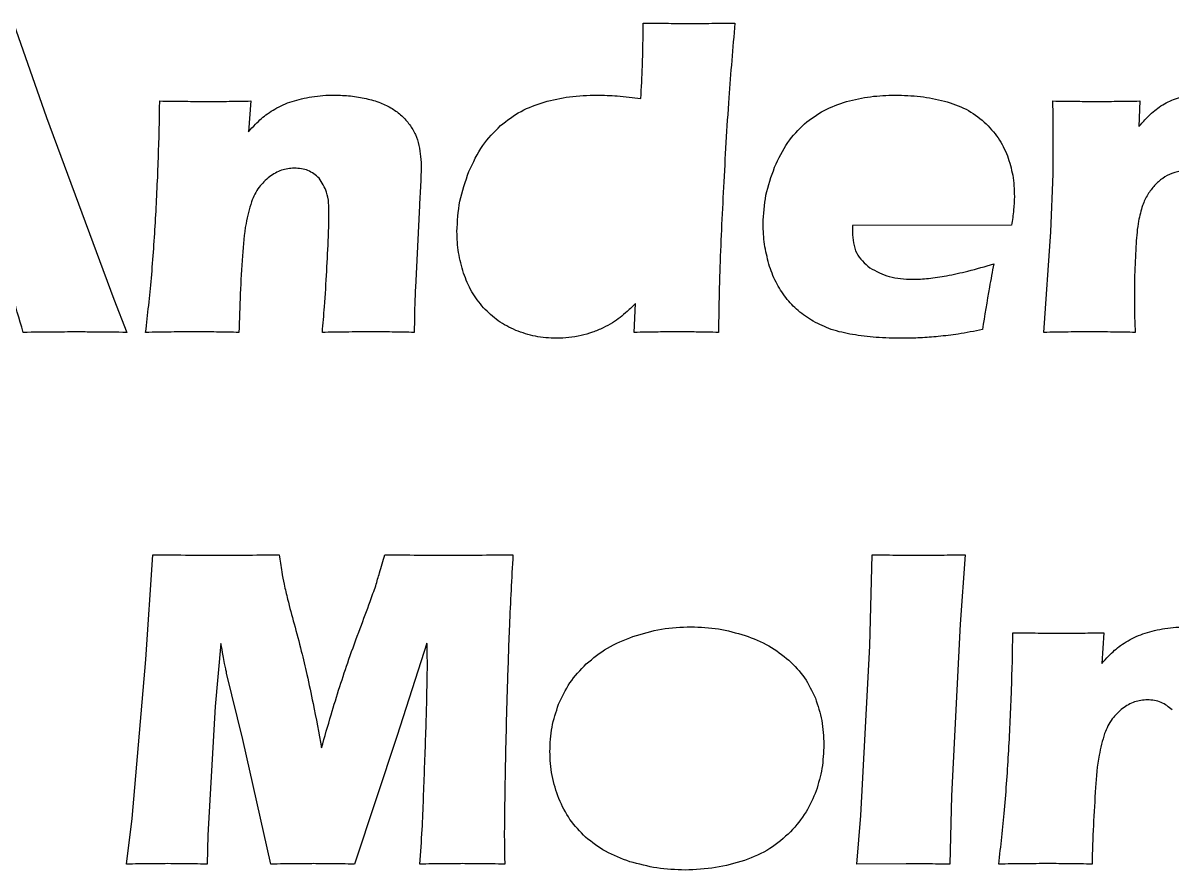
# Model space of a CAD drawing. Header units: millimetres. Extents: x -117 to 117, y -133 to 133.
# Drawn here: x -1.58 to 9.57, y 88.67 to 96.88 of the extents above; entities that cross this region are included whole.
import ezdxf

# ---------------------------------------------------------------- set-up
doc = ezdxf.new("R2010")
doc.units = ezdxf.units.MM
doc.layers.get('0').update_dxf_attribs({"linetype": 'CONTINUOUS'})

msp = doc.modelspace()

# ---------------------------------------------------------------- linework, layer by layer
for p, q in [((-1.671, 96.88), (-1.35, 95.964)), ((0.632, 96.124), (0.61, 95.825)), ((9.254, 96.124), (9.245, 95.876)), ((-1.35, 95.964), (-0.698, 94.201)), ((8.392, 94.856), (8.414, 95.417)), ((2.267, 95.111), (2.229, 94.316)), ((8.01, 94.92), (6.469, 94.918)), ((8.324, 93.88), (8.392, 94.856)), ((-0.698, 94.201), (-0.57, 93.88)), ((4.35, 93.88), (4.363, 94.159)), ((-0.385, 90.709), (-0.318, 91.724)), ((6.635, 90.84), (6.659, 91.724)), ((7.561, 91.724), (7.511, 91.05)), ((7.511, 91.05), (7.43, 89.388)), ((8.906, 90.968), (8.885, 90.669)), ((0.343, 90.863), (0.287, 90.254)), ((2.341, 90.867), (2.052, 89.973)), ((6.55, 89.197), (6.635, 90.84)), ((-0.52, 89.168), (-0.385, 90.709)), ((0.556, 89.933), (0.398, 90.577)), ((0.287, 90.254), (0.214, 89.006)), ((2.052, 89.973), (1.638, 88.724)), ((0.827, 88.724), (0.556, 89.933)), ((7.43, 89.388), (7.413, 88.724)), ((-0.575, 88.724), (-0.52, 89.168)), ((6.511, 88.724), (6.55, 89.197)), ((0.214, 89.006), (0.208, 88.724)), ((6.988, 88.727), (6.511, 88.724))]:
    msp.add_line(p, q)
for points, knots in [([(4.415, 96.148), (4.421, 96.253), (4.434, 96.497), (4.437, 96.741), (4.439, 96.88)], [0, 0, 0, 0, 0.03140773, 0.07323106, 0.07323106, 0.07323106, 0.07323106]), ([(4.439, 96.88), (4.521, 96.879), (4.668, 96.877), (4.815, 96.876), (4.881, 96.876)], [0, 0, 0, 0, 0.02453549, 0.04413046, 0.04413046, 0.04413046, 0.04413046]), ([(4.881, 96.876), (4.955, 96.876), (5.104, 96.877), (5.253, 96.879), (5.328, 96.88)], [0, 0, 0, 0, 0.02228335, 0.04478962, 0.04478962, 0.04478962, 0.04478962]), ([(5.328, 96.88), (5.307, 96.639), (5.261, 96.108), (5.232, 95.577), (5.217, 95.287)], [0, 0, 0, 0, 0.0727184, 0.1597426, 0.1597426, 0.1597426, 0.1597426]), ([(1.224, 96.165), (1.26, 96.17), (1.332, 96.18), (1.405, 96.181), (1.443, 96.181)], [0, 0, 0, 0, 0.01075814, 0.02194709, 0.02194709, 0.02194709, 0.02194709]), ([(1.443, 96.181), (1.495, 96.18), (1.599, 96.177), (1.701, 96.157), (1.752, 96.147)], [0, 0, 0, 0, 0.01565486, 0.03111291, 0.03111291, 0.03111291, 0.03111291]), ([(3.477, 96.114), (3.559, 96.134), (3.727, 96.174), (3.9, 96.179), (3.989, 96.181)], [0, 0, 0, 0, 0.02511272, 0.05169586, 0.05169586, 0.05169586, 0.05169586]), ([(3.989, 96.181), (4.055, 96.18), (4.198, 96.176), (4.339, 96.158), (4.415, 96.148)], [0, 0, 0, 0, 0.01981209, 0.04281875, 0.04281875, 0.04281875, 0.04281875]), ([(6.41, 96.118), (6.487, 96.136), (6.643, 96.174), (6.802, 96.179), (6.882, 96.181)], [0, 0, 0, 0, 0.02383514, 0.0477891, 0.0477891, 0.0477891, 0.0477891]), ([(6.882, 96.181), (6.964, 96.179), (7.125, 96.175), (7.283, 96.14), (7.36, 96.123)], [0, 0, 0, 0, 0.02452122, 0.04825076, 0.04825076, 0.04825076, 0.04825076]), ([(-0.291, 94.983), (-0.281, 95.178), (-0.261, 95.559), (-0.254, 95.939), (-0.251, 96.124)], [0, 0, 0, 0, 0.0587707, 0.1142538, 0.1142538, 0.1142538, 0.1142538]), ([(-0.251, 96.124), (-0.169, 96.123), (-0.017, 96.121), (0.135, 96.12), (0.205, 96.12)], [0, 0, 0, 0, 0.02459461, 0.0455557, 0.0455557, 0.0455557, 0.0455557]), ([(0.205, 96.12), (0.277, 96.12), (0.42, 96.12), (0.562, 96.123), (0.632, 96.124)], [0, 0, 0, 0, 0.02178601, 0.04269506, 0.04269506, 0.04269506, 0.04269506]), ([(0.866, 96.046), (0.892, 96.061), (0.946, 96.09), (1.003, 96.11), (1.032, 96.12)], [0, 0, 0, 0, 0.00902967, 0.01817688, 0.01817688, 0.01817688, 0.01817688]), ([(1.032, 96.12), (1.062, 96.129), (1.126, 96.148), (1.19, 96.159), (1.224, 96.165)], [0, 0, 0, 0, 0.0095501, 0.01976498, 0.01976498, 0.01976498, 0.01976498]), ([(1.752, 96.147), (1.798, 96.136), (1.886, 96.114), (1.966, 96.071), (2.003, 96.051)], [0, 0, 0, 0, 0.01441917, 0.02704948, 0.02704948, 0.02704948, 0.02704948]), ([(3.053, 95.885), (3.118, 95.935), (3.246, 96.035), (3.401, 96.088), (3.477, 96.114)], [0, 0, 0, 0, 0.02435303, 0.04855834, 0.04855834, 0.04855834, 0.04855834]), ([(6.002, 95.903), (6.064, 95.95), (6.187, 96.044), (6.335, 96.093), (6.41, 96.118)], [0, 0, 0, 0, 0.02302788, 0.04638528, 0.04638528, 0.04638528, 0.04638528]), ([(7.36, 96.123), (7.433, 96.101), (7.574, 96.057), (7.69, 95.965), (7.746, 95.92)], [0, 0, 0, 0, 0.02248533, 0.04394086, 0.04394086, 0.04394086, 0.04394086]), ([(8.416, 95.727), (8.416, 95.786), (8.415, 95.919), (8.413, 96.052), (8.412, 96.124)], [0, 0, 0, 0, 0.01796744, 0.03978309, 0.03978309, 0.03978309, 0.03978309]), ([(8.412, 96.124), (8.491, 96.123), (8.632, 96.121), (8.773, 96.12), (8.834, 96.12)], [0, 0, 0, 0, 0.02385224, 0.04220746, 0.04220746, 0.04220746, 0.04220746]), ([(8.834, 96.12), (8.899, 96.12), (9.039, 96.121), (9.179, 96.123), (9.254, 96.124)], [0, 0, 0, 0, 0.01961882, 0.04198729, 0.04198729, 0.04198729, 0.04198729]), ([(9.385, 96.02), (9.405, 96.035), (9.444, 96.067), (9.488, 96.093), (9.511, 96.106)], [0, 0, 0, 0, 0.0074095, 0.01520558, 0.01520558, 0.01520558, 0.01520558]), ([(9.511, 96.106), (9.534, 96.118), (9.582, 96.142), (9.633, 96.156), (9.658, 96.163)], [0, 0, 0, 0, 0.00794299, 0.01583604, 0.01583604, 0.01583604, 0.01583604]), ([(0.735, 95.954), (0.754, 95.97), (0.796, 96.004), (0.842, 96.032), (0.866, 96.046)], [0, 0, 0, 0, 0.00752988, 0.01602791, 0.01602791, 0.01602791, 0.01602791]), ([(2.003, 96.051), (2.035, 96.029), (2.099, 95.985), (2.148, 95.925), (2.172, 95.895)], [0, 0, 0, 0, 0.01164866, 0.02312877, 0.02312877, 0.02312877, 0.02312877]), ([(9.245, 95.876), (9.27, 95.905), (9.315, 95.955), (9.364, 96), (9.385, 96.02)], [0, 0, 0, 0, 0.0114916, 0.02014165, 0.02014165, 0.02014165, 0.02014165]), ([(0.61, 95.825), (0.632, 95.85), (0.672, 95.895), (0.716, 95.936), (0.735, 95.954)], [0, 0, 0, 0, 0.00993363, 0.01795769, 0.01795769, 0.01795769, 0.01795769]), ([(2.172, 95.895), (2.193, 95.863), (2.234, 95.801), (2.253, 95.729), (2.263, 95.694)], [0, 0, 0, 0, 0.01122831, 0.02216646, 0.02216646, 0.02216646, 0.02216646]), ([(2.748, 95.439), (2.788, 95.526), (2.864, 95.693), (2.992, 95.823), (3.053, 95.885)], [0, 0, 0, 0, 0.02867636, 0.05439687, 0.05439687, 0.05439687, 0.05439687]), ([(5.713, 95.482), (5.751, 95.565), (5.823, 95.722), (5.945, 95.845), (6.002, 95.903)], [0, 0, 0, 0, 0.02718, 0.05137567, 0.05137567, 0.05137567, 0.05137567]), ([(7.746, 95.92), (7.795, 95.871), (7.889, 95.775), (7.944, 95.652), (7.971, 95.592)], [0, 0, 0, 0, 0.02053827, 0.04003863, 0.04003863, 0.04003863, 0.04003863]), ([(2.263, 95.694), (2.269, 95.657), (2.282, 95.584), (2.284, 95.509), (2.284, 95.472)], [0, 0, 0, 0, 0.01105767, 0.02233479, 0.02233479, 0.02233479, 0.02233479]), ([(8.414, 95.417), (8.415, 95.468), (8.416, 95.571), (8.416, 95.674), (8.416, 95.727)], [0, 0, 0, 0, 0.01533049, 0.03098992, 0.03098992, 0.03098992, 0.03098992]), ([(7.971, 95.592), (7.991, 95.53), (8.031, 95.402), (8.036, 95.268), (8.038, 95.199)], [0, 0, 0, 0, 0.01961161, 0.04006492, 0.04006492, 0.04006492, 0.04006492]), ([(1.054, 95.474), (1.011, 95.47), (0.924, 95.462), (0.851, 95.415), (0.813, 95.39)], [0, 0, 0, 0, 0.01257704, 0.02583701, 0.02583701, 0.02583701, 0.02583701]), ([(1.295, 95.376), (1.26, 95.404), (1.191, 95.463), (1.1, 95.47), (1.054, 95.474)], [0, 0, 0, 0, 0.01306207, 0.02656753, 0.02656753, 0.02656753, 0.02656753]), ([(2.284, 95.472), (2.283, 95.428), (2.28, 95.307), (2.272, 95.187), (2.267, 95.111)], [0, 0, 0, 0, 0.0131943, 0.03609039, 0.03609039, 0.03609039, 0.03609039]), ([(2.632, 94.858), (2.637, 94.957), (2.647, 95.156), (2.714, 95.344), (2.748, 95.439)], [0, 0, 0, 0, 0.02948513, 0.05946934, 0.05946934, 0.05946934, 0.05946934]), ([(5.601, 94.932), (5.606, 95.026), (5.616, 95.215), (5.68, 95.392), (5.713, 95.482)], [0, 0, 0, 0, 0.02794389, 0.05641381, 0.05641381, 0.05641381, 0.05641381]), ([(9.567, 95.422), (9.536, 95.408), (9.473, 95.378), (9.423, 95.33), (9.398, 95.306)], [0, 0, 0, 0, 0.01021936, 0.02065608, 0.02065608, 0.02065608, 0.02065608]), ([(9.795, 95.461), (9.753, 95.459), (9.676, 95.457), (9.602, 95.433), (9.567, 95.422)], [0, 0, 0, 0, 0.01230807, 0.02315657, 0.02315657, 0.02315657, 0.02315657]), ([(0.813, 95.39), (0.777, 95.358), (0.701, 95.29), (0.66, 95.197), (0.638, 95.147)], [0, 0, 0, 0, 0.01434393, 0.0302381, 0.0302381, 0.0302381, 0.0302381]), ([(1.39, 95.03), (1.39, 95.102), (1.389, 95.227), (1.323, 95.332), (1.295, 95.376)], [0, 0, 0, 0, 0.02120685, 0.03653527, 0.03653527, 0.03653527, 0.03653527]), ([(9.398, 95.306), (9.375, 95.277), (9.326, 95.218), (9.296, 95.148), (9.281, 95.111)], [0, 0, 0, 0, 0.01098095, 0.02283689, 0.02283689, 0.02283689, 0.02283689]), ([(5.217, 95.287), (5.203, 95.013), (5.179, 94.544), (5.171, 94.075), (5.168, 93.88)], [0, 0, 0, 0, 0.0822774, 0.1407514, 0.1407514, 0.1407514, 0.1407514]), ([(8.038, 95.199), (8.037, 95.155), (8.034, 95.061), (8.018, 94.969), (8.01, 94.92)], [0, 0, 0, 0, 0.0132609, 0.02808695, 0.02808695, 0.02808695, 0.02808695]), ([(0.638, 95.147), (0.619, 95.078), (0.571, 94.906), (0.558, 94.728), (0.551, 94.623)], [0, 0, 0, 0, 0.02171653, 0.0532509, 0.0532509, 0.0532509, 0.0532509]), ([(9.281, 95.111), (9.267, 95.061), (9.233, 94.94), (9.224, 94.815), (9.219, 94.742)], [0, 0, 0, 0, 0.01551066, 0.03751191, 0.03751191, 0.03751191, 0.03751191]), ([(-0.388, 93.88), (-0.368, 94.055), (-0.326, 94.422), (-0.303, 94.79), (-0.291, 94.983)], [0, 0, 0, 0, 0.0527965, 0.1106627, 0.1106627, 0.1106627, 0.1106627]), ([(1.368, 94.475), (1.375, 94.587), (1.385, 94.772), (1.389, 94.957), (1.39, 95.03)], [0, 0, 0, 0, 0.03363995, 0.05554259, 0.05554259, 0.05554259, 0.05554259]), ([(2.695, 94.455), (2.677, 94.521), (2.639, 94.653), (2.634, 94.79), (2.632, 94.858)], [0, 0, 0, 0, 0.02037625, 0.04095983, 0.04095983, 0.04095983, 0.04095983]), ([(5.657, 94.543), (5.641, 94.607), (5.608, 94.734), (5.603, 94.866), (5.601, 94.932)], [0, 0, 0, 0, 0.019613, 0.03937041, 0.03937041, 0.03937041, 0.03937041]), ([(6.469, 94.918), (6.468, 94.907), (6.467, 94.885), (6.467, 94.864), (6.467, 94.854)], [0, 0, 0, 0, 0.003340268, 0.006350683, 0.006350683, 0.006350683, 0.006350683]), ([(6.467, 94.854), (6.473, 94.782), (6.483, 94.643), (6.587, 94.55), (6.636, 94.506)], [0, 0, 0, 0, 0.02094975, 0.04005603, 0.04005603, 0.04005603, 0.04005603]), ([(-1.576, 93.88), (-1.614, 94.012), (-1.696, 94.3), (-1.799, 94.581), (-1.855, 94.733)], [0, 0, 0, 0, 0.04117523, 0.08973593, 0.08973593, 0.08973593, 0.08973593]), ([(9.219, 94.742), (9.214, 94.652), (9.203, 94.459), (9.202, 94.266), (9.202, 94.164)], [0, 0, 0, 0, 0.02711993, 0.05783734, 0.05783734, 0.05783734, 0.05783734]), ([(0.551, 94.623), (0.543, 94.501), (0.528, 94.253), (0.521, 94.005), (0.517, 93.88)], [0, 0, 0, 0, 0.03687424, 0.07436922, 0.07436922, 0.07436922, 0.07436922]), ([(5.821, 94.217), (5.787, 94.266), (5.717, 94.367), (5.677, 94.483), (5.657, 94.543)], [0, 0, 0, 0, 0.01775515, 0.03665104, 0.03665104, 0.03665104, 0.03665104]), ([(7.38, 94.429), (7.449, 94.443), (7.604, 94.475), (7.755, 94.52), (7.838, 94.544)], [0, 0, 0, 0, 0.02124325, 0.04727061, 0.04727061, 0.04727061, 0.04727061]), ([(7.838, 94.544), (7.824, 94.469), (7.784, 94.257), (7.75, 94.044), (7.728, 93.907)], [0, 0, 0, 0, 0.02291119, 0.06467933, 0.06467933, 0.06467933, 0.06467933]), ([(1.326, 93.88), (1.333, 93.963), (1.351, 94.161), (1.362, 94.36), (1.368, 94.475)], [0, 0, 0, 0, 0.02494705, 0.0596023, 0.0596023, 0.0596023, 0.0596023]), ([(2.889, 94.119), (2.848, 94.169), (2.766, 94.27), (2.719, 94.393), (2.695, 94.455)], [0, 0, 0, 0, 0.01918587, 0.039012, 0.039012, 0.039012, 0.039012]), ([(6.636, 94.506), (6.697, 94.474), (6.827, 94.405), (6.973, 94.398), (7.049, 94.395)], [0, 0, 0, 0, 0.02057126, 0.04327115, 0.04327115, 0.04327115, 0.04327115]), ([(7.049, 94.395), (7.101, 94.396), (7.212, 94.4), (7.322, 94.419), (7.38, 94.429)], [0, 0, 0, 0, 0.01554535, 0.03328506, 0.03328506, 0.03328506, 0.03328506]), ([(2.229, 94.316), (2.226, 94.24), (2.219, 94.095), (2.218, 93.95), (2.218, 93.88)], [0, 0, 0, 0, 0.02265274, 0.04353375, 0.04353375, 0.04353375, 0.04353375]), ([(6.088, 93.988), (6.037, 94.02), (5.937, 94.084), (5.859, 94.173), (5.821, 94.217)], [0, 0, 0, 0, 0.01792999, 0.03537097, 0.03537097, 0.03537097, 0.03537097]), ([(3.202, 93.9), (3.143, 93.928), (3.027, 93.984), (2.935, 94.074), (2.889, 94.119)], [0, 0, 0, 0, 0.01938325, 0.03841785, 0.03841785, 0.03841785, 0.03841785]), ([(4.363, 94.159), (4.337, 94.134), (4.288, 94.087), (4.237, 94.044), (4.214, 94.024)], [0, 0, 0, 0, 0.01101727, 0.02015177, 0.02015177, 0.02015177, 0.02015177]), ([(9.202, 94.164), (9.202, 94.121), (9.203, 94.027), (9.208, 93.932), (9.21, 93.88)], [0, 0, 0, 0, 0.01280412, 0.02836754, 0.02836754, 0.02836754, 0.02836754]), ([(4.214, 94.024), (4.19, 94.007), (4.138, 93.969), (4.081, 93.94), (4.05, 93.924)], [0, 0, 0, 0, 0.00887696, 0.01921222, 0.01921222, 0.01921222, 0.01921222]), ([(6.467, 93.859), (6.398, 93.873), (6.265, 93.899), (6.145, 93.959), (6.088, 93.988)], [0, 0, 0, 0, 0.02107408, 0.04019269, 0.04019269, 0.04019269, 0.04019269]), ([(-1.032, 93.885), (-1.109, 93.884), (-1.29, 93.884), (-1.471, 93.882), (-1.576, 93.88)], [0, 0, 0, 0, 0.02282741, 0.05434617, 0.05434617, 0.05434617, 0.05434617]), ([(-0.57, 93.88), (-0.672, 93.882), (-0.826, 93.883), (-0.98, 93.884), (-1.032, 93.885)], [0, 0, 0, 0, 0.0305842, 0.04620435, 0.04620435, 0.04620435, 0.04620435]), ([(0.089, 93.885), (0.012, 93.885), (-0.147, 93.884), (-0.305, 93.882), (-0.388, 93.88)], [0, 0, 0, 0, 0.02290132, 0.04767091, 0.04767091, 0.04767091, 0.04767091]), ([(0.517, 93.88), (0.445, 93.882), (0.302, 93.884), (0.159, 93.885), (0.089, 93.885)], [0, 0, 0, 0, 0.02169478, 0.04283612, 0.04283612, 0.04283612, 0.04283612]), ([(1.803, 93.885), (1.719, 93.885), (1.561, 93.884), (1.402, 93.882), (1.326, 93.88)], [0, 0, 0, 0, 0.02497697, 0.04765011, 0.04765011, 0.04765011, 0.04765011]), ([(2.218, 93.88), (2.146, 93.882), (2.008, 93.884), (1.87, 93.885), (1.803, 93.885)], [0, 0, 0, 0, 0.0214664, 0.04150388, 0.04150388, 0.04150388, 0.04150388]), ([(3.596, 93.823), (3.528, 93.826), (3.392, 93.832), (3.265, 93.878), (3.202, 93.9)], [0, 0, 0, 0, 0.02049571, 0.04038247, 0.04038247, 0.04038247, 0.04038247]), ([(3.835, 93.85), (3.796, 93.842), (3.717, 93.826), (3.637, 93.824), (3.596, 93.823)], [0, 0, 0, 0, 0.01189157, 0.02402117, 0.02402117, 0.02402117, 0.02402117]), ([(4.05, 93.924), (4.016, 93.909), (3.946, 93.878), (3.872, 93.859), (3.835, 93.85)], [0, 0, 0, 0, 0.01123063, 0.02282654, 0.02282654, 0.02282654, 0.02282654]), ([(4.777, 93.885), (4.712, 93.885), (4.57, 93.884), (4.428, 93.882), (4.35, 93.88)], [0, 0, 0, 0, 0.0194586, 0.04265717, 0.04265717, 0.04265717, 0.04265717]), ([(5.168, 93.88), (5.097, 93.882), (4.966, 93.884), (4.836, 93.885), (4.777, 93.885)], [0, 0, 0, 0, 0.02155079, 0.03914118, 0.03914118, 0.03914118, 0.03914118]), ([(6.948, 93.823), (6.864, 93.824), (6.703, 93.827), (6.544, 93.849), (6.467, 93.859)], [0, 0, 0, 0, 0.0251261, 0.04830807, 0.04830807, 0.04830807, 0.04830807]), ([(7.728, 93.907), (7.65, 93.892), (7.508, 93.864), (7.365, 93.847), (7.3, 93.84)], [0, 0, 0, 0, 0.02383537, 0.04339119, 0.04339119, 0.04339119, 0.04339119]), ([(8.782, 93.885), (8.708, 93.885), (8.555, 93.884), (8.403, 93.882), (8.324, 93.88)], [0, 0, 0, 0, 0.02210358, 0.04575128, 0.04575128, 0.04575128, 0.04575128]), ([(9.21, 93.88), (9.139, 93.882), (8.996, 93.884), (8.853, 93.885), (8.782, 93.885)], [0, 0, 0, 0, 0.02139298, 0.04289432, 0.04289432, 0.04289432, 0.04289432]), ([(7.3, 93.84), (7.242, 93.835), (7.125, 93.825), (7.007, 93.824), (6.948, 93.823)], [0, 0, 0, 0, 0.01751595, 0.03521331, 0.03521331, 0.03521331, 0.03521331]), ([(-0.318, 91.724), (-0.197, 91.723), (0.016, 91.721), (0.228, 91.72), (0.32, 91.72)], [0, 0, 0, 0, 0.03622968, 0.06374817, 0.06374817, 0.06374817, 0.06374817]), ([(0.32, 91.72), (0.401, 91.72), (0.596, 91.721), (0.792, 91.723), (0.906, 91.724)], [0, 0, 0, 0, 0.02426268, 0.05867282, 0.05867282, 0.05867282, 0.05867282]), ([(0.906, 91.724), (0.915, 91.669), (0.929, 91.573), (0.947, 91.478), (0.955, 91.438)], [0, 0, 0, 0, 0.01682778, 0.02908585, 0.02908585, 0.02908585, 0.02908585]), ([(1.844, 91.424), (1.856, 91.466), (1.887, 91.565), (1.915, 91.666), (1.931, 91.724)], [0, 0, 0, 0, 0.0129511, 0.03123699, 0.03123699, 0.03123699, 0.03123699]), ([(1.931, 91.724), (2.039, 91.723), (2.255, 91.721), (2.47, 91.72), (2.577, 91.72)], [0, 0, 0, 0, 0.03263926, 0.06461758, 0.06461758, 0.06461758, 0.06461758]), ([(2.577, 91.72), (2.663, 91.72), (2.862, 91.721), (3.061, 91.723), (3.175, 91.724)], [0, 0, 0, 0, 0.02571416, 0.05978195, 0.05978195, 0.05978195, 0.05978195]), ([(3.175, 91.724), (3.162, 91.495), (3.139, 91.071), (3.126, 90.647), (3.12, 90.452)], [0, 0, 0, 0, 0.068933, 0.1273752, 0.1273752, 0.1273752, 0.1273752]), ([(6.659, 91.724), (6.749, 91.723), (6.902, 91.721), (7.055, 91.72), (7.119, 91.72)], [0, 0, 0, 0, 0.02679265, 0.04599138, 0.04599138, 0.04599138, 0.04599138]), ([(7.119, 91.72), (7.189, 91.72), (7.337, 91.721), (7.484, 91.723), (7.561, 91.724)], [0, 0, 0, 0, 0.02107029, 0.04423357, 0.04423357, 0.04423357, 0.04423357]), ([(0.955, 91.438), (0.966, 91.389), (0.996, 91.261), (1.03, 91.134), (1.052, 91.055)], [0, 0, 0, 0, 0.01485092, 0.03946958, 0.03946958, 0.03946958, 0.03946958]), ([(1.693, 91.01), (1.726, 91.097), (1.778, 91.235), (1.826, 91.373), (1.844, 91.424)], [0, 0, 0, 0, 0.02792577, 0.04409005, 0.04409005, 0.04409005, 0.04409005]), ([(1.052, 91.055), (1.076, 90.967), (1.12, 90.803), (1.159, 90.639), (1.177, 90.563)], [0, 0, 0, 0, 0.02744992, 0.05079417, 0.05079417, 0.05079417, 0.05079417]), ([(1.495, 90.445), (1.524, 90.534), (1.586, 90.723), (1.656, 90.91), (1.693, 91.01)], [0, 0, 0, 0, 0.02799657, 0.05986344, 0.05986344, 0.05986344, 0.05986344]), ([(4.339, 90.932), (4.431, 90.959), (4.614, 91.014), (4.806, 91.022), (4.902, 91.025)], [0, 0, 0, 0, 0.02845796, 0.05723414, 0.05723414, 0.05723414, 0.05723414]), ([(4.902, 91.025), (4.992, 91.022), (5.17, 91.015), (5.341, 90.966), (5.426, 90.942)], [0, 0, 0, 0, 0.02681195, 0.05325183, 0.05325183, 0.05325183, 0.05325183]), ([(7.984, 89.827), (7.994, 90.022), (8.013, 90.403), (8.021, 90.783), (8.024, 90.968)], [0, 0, 0, 0, 0.0587708, 0.1142538, 0.1142538, 0.1142538, 0.1142538]), ([(8.024, 90.968), (8.106, 90.967), (8.258, 90.965), (8.41, 90.964), (8.48, 90.964)], [0, 0, 0, 0, 0.02459461, 0.04555523, 0.04555523, 0.04555523, 0.04555523]), ([(8.48, 90.964), (8.552, 90.964), (8.694, 90.964), (8.837, 90.967), (8.906, 90.968)], [0, 0, 0, 0, 0.02178601, 0.04269553, 0.04269553, 0.04269553, 0.04269553]), ([(9.141, 90.89), (9.167, 90.905), (9.22, 90.934), (9.278, 90.954), (9.307, 90.964)], [0, 0, 0, 0, 0.00903009, 0.01817682, 0.01817682, 0.01817682, 0.01817682]), ([(9.307, 90.964), (9.337, 90.973), (9.4, 90.992), (9.465, 91.003), (9.499, 91.009)], [0, 0, 0, 0, 0.0095501, 0.01976498, 0.01976498, 0.01976498, 0.01976498]), ([(9.499, 91.009), (9.534, 91.014), (9.607, 91.024), (9.68, 91.025), (9.717, 91.025)], [0, 0, 0, 0, 0.01075816, 0.02194758, 0.02194758, 0.02194758, 0.02194758]), ([(0.378, 90.669), (0.373, 90.695), (0.361, 90.759), (0.35, 90.824), (0.343, 90.863)], [0, 0, 0, 0, 0.00771636, 0.01965957, 0.01965957, 0.01965957, 0.01965957]), ([(2.345, 90.617), (2.345, 90.653), (2.344, 90.736), (2.342, 90.82), (2.341, 90.867)], [0, 0, 0, 0, 0.01076993, 0.02505929, 0.02505929, 0.02505929, 0.02505929]), ([(3.886, 90.665), (3.952, 90.72), (4.088, 90.834), (4.254, 90.899), (4.339, 90.932)], [0, 0, 0, 0, 0.02563192, 0.05296123, 0.05296123, 0.05296123, 0.05296123]), ([(5.426, 90.942), (5.506, 90.912), (5.66, 90.854), (5.789, 90.751), (5.852, 90.701)], [0, 0, 0, 0, 0.02535331, 0.04913316, 0.04913316, 0.04913316, 0.04913316]), ([(9.01, 90.798), (9.029, 90.814), (9.07, 90.848), (9.116, 90.876), (9.141, 90.89)], [0, 0, 0, 0, 0.00752995, 0.01602798, 0.01602798, 0.01602798, 0.01602798]), ([(8.885, 90.669), (8.907, 90.694), (8.947, 90.738), (8.99, 90.78), (9.01, 90.798)], [0, 0, 0, 0, 0.00993378, 0.01795766, 0.01795766, 0.01795766, 0.01795766]), ([(0.398, 90.577), (0.395, 90.591), (0.388, 90.622), (0.381, 90.653), (0.378, 90.669)], [0, 0, 0, 0, 0.004279835, 0.009441677, 0.009441677, 0.009441677, 0.009441677]), ([(2.318, 89.666), (2.326, 89.869), (2.337, 90.186), (2.343, 90.503), (2.345, 90.617)], [0, 0, 0, 0, 0.06099451, 0.09509447, 0.09509447, 0.09509447, 0.09509447]), ([(3.617, 90.274), (3.65, 90.345), (3.718, 90.491), (3.829, 90.606), (3.886, 90.665)], [0, 0, 0, 0, 0.02337419, 0.04772541, 0.04772541, 0.04772541, 0.04772541]), ([(5.852, 90.701), (5.905, 90.647), (6.012, 90.54), (6.076, 90.402), (6.108, 90.334)], [0, 0, 0, 0, 0.02275091, 0.04505851, 0.04505851, 0.04505851, 0.04505851]), ([(1.177, 90.563), (1.197, 90.469), (1.247, 90.233), (1.292, 89.995), (1.319, 89.852)], [0, 0, 0, 0, 0.02876876, 0.07249337, 0.07249337, 0.07249337, 0.07249337]), ([(1.319, 89.852), (1.349, 89.959), (1.405, 90.157), (1.466, 90.354), (1.495, 90.445)], [0, 0, 0, 0, 0.0333938, 0.06190184, 0.06190184, 0.06190184, 0.06190184]), ([(3.12, 90.452), (3.111, 90.159), (3.098, 89.681), (3.093, 89.203), (3.091, 89.019)], [0, 0, 0, 0, 0.0879382, 0.1433272, 0.1433272, 0.1433272, 0.1433272]), ([(3.533, 89.817), (3.536, 89.895), (3.543, 90.052), (3.593, 90.2), (3.617, 90.274)], [0, 0, 0, 0, 0.02350213, 0.04669504, 0.04669504, 0.04669504, 0.04669504]), ([(6.108, 90.334), (6.132, 90.262), (6.181, 90.116), (6.187, 89.961), (6.19, 89.883)], [0, 0, 0, 0, 0.02264543, 0.04611538, 0.04611538, 0.04611538, 0.04611538]), ([(9.329, 90.318), (9.286, 90.314), (9.199, 90.306), (9.125, 90.259), (9.088, 90.234)], [0, 0, 0, 0, 0.01257704, 0.02583701, 0.02583701, 0.02583701, 0.02583701]), ([(9.57, 90.22), (9.535, 90.248), (9.465, 90.306), (9.375, 90.314), (9.329, 90.318)], [0, 0, 0, 0, 0.01306167, 0.0265676, 0.0265676, 0.0265676, 0.0265676]), ([(9.088, 90.234), (9.052, 90.202), (8.976, 90.134), (8.934, 90.04), (8.913, 89.991)], [0, 0, 0, 0, 0.01434352, 0.03023779, 0.03023779, 0.03023779, 0.03023779]), ([(8.913, 89.991), (8.893, 89.921), (8.846, 89.75), (8.833, 89.572), (8.826, 89.467)], [0, 0, 0, 0, 0.02171665, 0.05325101, 0.05325101, 0.05325101, 0.05325101]), ([(6.19, 89.883), (6.187, 89.806), (6.181, 89.653), (6.138, 89.507), (6.116, 89.435)], [0, 0, 0, 0, 0.0230134, 0.04548814, 0.04548814, 0.04548814, 0.04548814]), ([(3.62, 89.359), (3.594, 89.433), (3.543, 89.581), (3.536, 89.738), (3.533, 89.817)], [0, 0, 0, 0, 0.02323856, 0.0467455, 0.0467455, 0.0467455, 0.0467455]), ([(7.887, 88.724), (7.907, 88.899), (7.949, 89.266), (7.972, 89.634), (7.984, 89.827)], [0, 0, 0, 0, 0.0527964, 0.1106626, 0.1106626, 0.1106626, 0.1106626]), ([(2.273, 88.724), (2.281, 88.836), (2.301, 89.149), (2.311, 89.464), (2.318, 89.666)], [0, 0, 0, 0, 0.03349436, 0.09428584, 0.09428584, 0.09428584, 0.09428584]), ([(6.116, 89.435), (6.087, 89.365), (6.025, 89.219), (5.921, 89.099), (5.867, 89.038)], [0, 0, 0, 0, 0.02281743, 0.04722311, 0.04722311, 0.04722311, 0.04722311]), ([(8.826, 89.467), (8.818, 89.344), (8.802, 89.097), (8.795, 88.849), (8.792, 88.724)], [0, 0, 0, 0, 0.03687434, 0.07436921, 0.07436921, 0.07436921, 0.07436921]), ([(3.879, 88.986), (3.825, 89.041), (3.717, 89.15), (3.652, 89.29), (3.62, 89.359)], [0, 0, 0, 0, 0.0228516, 0.04578616, 0.04578616, 0.04578616, 0.04578616]), ([(3.091, 89.019), (3.091, 88.981), (3.092, 88.883), (3.094, 88.784), (3.095, 88.724)], [0, 0, 0, 0, 0.01142913, 0.0294542, 0.0294542, 0.0294542, 0.0294542]), ([(4.309, 88.748), (4.228, 88.778), (4.072, 88.834), (3.942, 88.936), (3.879, 88.986)], [0, 0, 0, 0, 0.02563044, 0.04937514, 0.04937514, 0.04937514, 0.04937514]), ([(5.867, 89.038), (5.803, 88.979), (5.671, 88.859), (5.505, 88.793), (5.42, 88.759)], [0, 0, 0, 0, 0.02573967, 0.05306113, 0.05306113, 0.05306113, 0.05306113]), ([(-0.179, 88.729), (-0.231, 88.728), (-0.363, 88.728), (-0.495, 88.726), (-0.575, 88.724)], [0, 0, 0, 0, 0.01560441, 0.03956297, 0.03956297, 0.03956297, 0.03956297]), ([(0.208, 88.724), (0.125, 88.726), (-0.004, 88.727), (-0.133, 88.728), (-0.179, 88.729)], [0, 0, 0, 0, 0.0248373, 0.03868413, 0.03868413, 0.03868413, 0.03868413]), ([(1.245, 88.729), (1.187, 88.728), (1.048, 88.728), (0.909, 88.726), (0.827, 88.724)], [0, 0, 0, 0, 0.01725327, 0.04176063, 0.04176063, 0.04176063, 0.04176063]), ([(1.638, 88.724), (1.558, 88.726), (1.427, 88.728), (1.296, 88.728), (1.245, 88.729)], [0, 0, 0, 0, 0.02412354, 0.03934362, 0.03934362, 0.03934362, 0.03934362]), ([(2.689, 88.729), (2.626, 88.728), (2.488, 88.728), (2.349, 88.726), (2.273, 88.724)], [0, 0, 0, 0, 0.01884683, 0.04154095, 0.04154095, 0.04154095, 0.04154095]), ([(3.095, 88.724), (3.013, 88.726), (2.878, 88.728), (2.742, 88.728), (2.689, 88.729)], [0, 0, 0, 0, 0.02467233, 0.04066201, 0.04066201, 0.04066201, 0.04066201]), ([(4.845, 88.667), (4.753, 88.67), (4.571, 88.677), (4.396, 88.725), (4.309, 88.748)], [0, 0, 0, 0, 0.02743777, 0.05440029, 0.05440029, 0.05440029, 0.05440029]), ([(5.42, 88.759), (5.327, 88.733), (5.139, 88.678), (4.944, 88.671), (4.845, 88.667)], [0, 0, 0, 0, 0.02878471, 0.05840764, 0.05840764, 0.05840764, 0.05840764]), ([(7.413, 88.724), (7.338, 88.725), (7.197, 88.726), (7.055, 88.726), (6.988, 88.727)], [0, 0, 0, 0, 0.02239002, 0.04246971, 0.04246971, 0.04246971, 0.04246971]), ([(8.363, 88.729), (8.287, 88.729), (8.128, 88.728), (7.969, 88.726), (7.887, 88.724)], [0, 0, 0, 0, 0.02290132, 0.04767092, 0.04767092, 0.04767092, 0.04767092]), ([(8.792, 88.724), (8.719, 88.726), (8.577, 88.728), (8.434, 88.729), (8.363, 88.729)], [0, 0, 0, 0, 0.02169431, 0.04283564, 0.04283564, 0.04283564, 0.04283564])]:
    msp.add_open_spline(points, degree=3, knots=knots)

doc.saveas('drawing.dxf')
